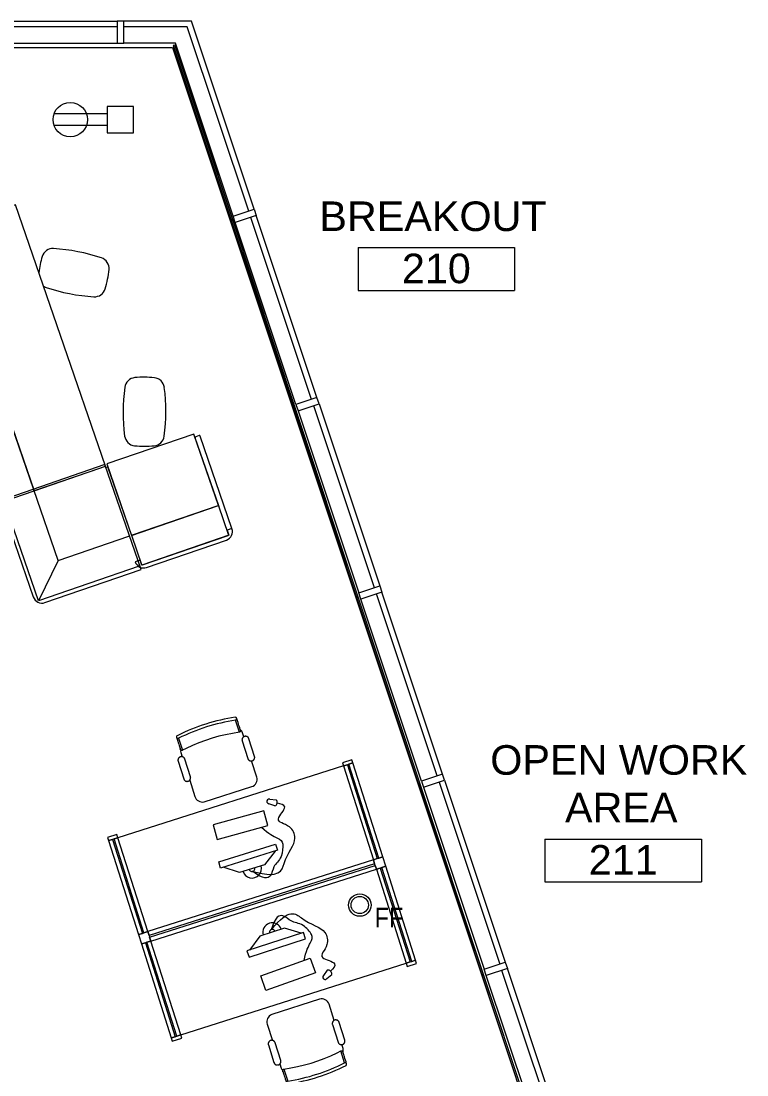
# Model space of a CAD drawing. Header units: inches. Extents: x 1 to 4284, y -575 to 745.
# Drawn here: x 2880 to 3100.9, y 364.3 to 685 of the extents above; entities that cross this region are included whole.
import ezdxf

# ---------------------------------------------------------------- set-up
doc = ezdxf.new("R2010")
doc.units = ezdxf.units.IN
doc.header["$MEASUREMENT"] = 0
for name, color, linetype, lineweight in [('8603 Westwood - 2nd Floor - suite 200 230_dwg', 8, 'Continuous', 9), ('A-ANNO-NOTE', 131, 'Continuous', 20), ('A-AREA-IDEN', 2, 'Continuous', 20), ('A-COLS-EXST', 7, 'Continuous', 9), ('A-GLAZ-CURT', 52, 'Continuous', 9), ('A-GLAZ-EXST', 7, 'Continuous', 9), ('A-GLAZ-SILL-EXST', 7, 'Continuous', 9), ('E-ELEC-FIXT-IDEN', 2, 'Continuous', 9), ('I-FURN', 30, 'Continuous', 9), ('I-FURN-PNLS', 30, 'Continuous', 9)]:
    doc.layers.add(name, color=color, linetype=linetype, lineweight=lineweight)
doc.styles.add('Arial', font='arial.ttf', dxfattribs={"height": 9})
doc.styles.add('Arial_2', font='arial.ttf', dxfattribs={"width": 0.85, "height": 6})

# ---------------------------------------------------------------- blocks, each defined once
blk = doc.blocks.new('8603 Westwood - 2nd Floor - suite 200 230_dwg-2280265-New Construction - Tel_Data_Elec Plan')
at = {"layer": 'A-COLS-EXST', "flags": 128}
blk.add_lwpolyline([(1425.63, 1234), (1417.63, 1234), (1417.63, 1226), (1425.63, 1226)], close=True, dxfattribs=at)
at = {"layer": 'A-GLAZ-EXST'}
for p, q in [((1420.63, 1258.26), (1362.63, 1258.26)), ((1479.78, 1144.87), (1461.32, 1200.26)), ((1480.41, 1142.97), (1498.88, 1087.58)), ((1517.97, 1030.29), (1499.51, 1085.68)), ((1518.61, 1028.39), (1537.07, 973)), ((1556.17, 915.71), (1537.7, 971.1))]:
    blk.add_line(p, q, dxfattribs=at)
at = {"layer": 'A-GLAZ-EXST', "flags": 128}
for points in [[(1422.63, 1253.26), (1422.63, 1260), (1420.63, 1260), (1420.63, 1253.26)], [(1462.34, 1202.71), (1462.98, 1200.81), (1456.57, 1198.68), (1455.94, 1200.58)], [(1482.07, 1143.52), (1481.44, 1145.42), (1475.04, 1143.29), (1475.67, 1141.39)], [(1500.54, 1088.13), (1501.17, 1086.23), (1494.77, 1084.1), (1494.13, 1086)], [(1520.27, 1028.94), (1519.63, 1030.84), (1513.23, 1028.71), (1513.86, 1026.81)], [(1538.73, 973.55), (1539.36, 971.65), (1532.96, 969.52), (1532.33, 971.42)]]:
    blk.add_lwpolyline(points, close=True, dxfattribs=at)
blk.add_lwpolyline([(1460.68, 1202.16), (1441.98, 1258.26), (1422.62, 1258.26)], dxfattribs=at)
at = {"layer": 'A-GLAZ-SILL-EXST'}
for p, q in [((1362.63, 1260), (1420.63, 1260)), ((1362.63, 1253.26), (1420.63, 1253.26)), ((1481.44, 1145.42), (1462.98, 1200.81)), ((1475.04, 1143.29), (1456.57, 1198.68)), ((1482.07, 1143.52), (1500.54, 1088.13)), ((1475.67, 1141.39), (1494.13, 1086)), ((1513.23, 1028.71), (1494.77, 1084.1)), ((1519.63, 1030.84), (1501.17, 1086.23)), ((1513.86, 1026.81), (1532.33, 971.42)), ((1520.27, 1028.94), (1538.73, 973.55)), ((1551.42, 914.13), (1532.96, 969.52)), ((1557.83, 916.26), (1539.36, 971.65))]:
    blk.add_line(p, q, dxfattribs=at)
at = {"layer": 'A-GLAZ-SILL-EXST', "flags": 128}
for points in [[(1462.34, 1202.71), (1443.25, 1260), (1422.62, 1260)], [(1184.13, 1252), (1437.48, 1252), (1539.96, 944.58)], [(1455.94, 1200.58), (1438.38, 1253.26), (1422.62, 1253.26)]]:
    blk.add_lwpolyline(points, dxfattribs=at)
blk = doc.blocks.new('Benching - 6_-0_ bench-2283031-New Construction - Tel_Data_Elec Plan')
at = {"layer": 'I-FURN-PNLS'}
for p, q in [((-0.25, 1.5), (-1.5, 1.5)), ((-1.5, 1.5), (-1.5, -1.5)), ((1.5, 1.5), (0.25, 1.5)), ((73.5, 1.5), (1.5, 1.5)), ((1.5, 1.5), (1.5, 0.25)), ((1.5, 0.25), (1.5, 1.5)), ((73.5, 0.25), (1.5, 0.25)), ((1.5, 0.25), (1.5, -0.25)), ((73.5, 0.25), (73.5, 1.5)), ((74.75, 1.5), (73.5, 1.5)), ((73.5, 1.5), (73.5, 0.25)), ((73.5, -0.25), (73.5, 0.25)), ((76.5, 1.5), (75.25, 1.5)), ((76.5, -1.5), (76.5, 1.5)), ((-0.25, -1.5), (-1.5, -1.5)), ((-1.5, -1.5), (-1.5, -31.5)), ((-1.5, -1.5), (-0.25, -1.5)), ((0.25, -1.5), (-0.25, -1.5)), ((-0.25, -1.5), (-0.25, -31.5)), ((0.25, -31.5), (0.25, -1.5)), ((1.5, -1.5), (0.25, -1.5)), ((0.25, -1.5), (1.5, -1.5)), ((1.5, -0.25), (73.5, -0.25)), ((1.5, -0.25), (1.5, -1.5)), ((1.5, -1.5), (1.5, -0.25)), ((1.5, -31.5), (1.5, -1.5)), ((1.5, -1.5), (73.5, -1.5)), ((73.5, -1.5), (73.5, -0.25)), ((73.5, -0.25), (73.5, -1.5)), ((74.75, -1.5), (73.5, -1.5)), ((73.5, -1.5), (73.5, -31.5)), ((73.5, -1.5), (74.75, -1.5)), ((75.25, -1.5), (74.75, -1.5)), ((74.75, -1.5), (74.75, -31.5)), ((75.25, -31.5), (75.25, -1.5)), ((76.5, -1.5), (75.25, -1.5)), ((75.25, -1.5), (76.5, -1.5)), ((76.5, -31.5), (76.5, -1.5)), ((29.18, -13.12), (33.54, -10.14)), ((33.54, -10.14), (41.43, -10.18)), ((41.43, -10.18), (45.76, -13.21)), ((28.4, -15.12), (28.41, -13.12)), ((46.52, -15.21), (28.4, -15.12)), ((28.41, -13.12), (46.53, -13.21)), ((46.53, -13.21), (46.52, -15.21)), ((28.89, -21.21), (28.72, -25.87)), ((44.88, -21.77), (28.89, -21.21)), ((44.72, -26.43), (44.88, -21.77)), ((25.9, -28.64), (24.09, -27.87)), ((25.04, -26.24), (26.6, -27.43)), ((28.72, -25.87), (44.72, -26.43)), ((-1.5, -31.5), (-0.25, -31.5)), ((-0.25, -31.5), (-1.5, -31.5)), ((-1.5, -31.5), (-1.5, -32.5)), ((-0.25, -31.5), (0.25, -31.5)), ((0.25, -31.5), (1.5, -31.5)), ((1.5, -31.5), (0.25, -31.5)), ((1.5, -32.5), (1.5, -31.5)), ((1.5, -31.5), (73.5, -31.5)), ((73.5, -31.5), (74.75, -31.5)), ((74.75, -31.5), (73.5, -31.5)), ((73.5, -31.5), (73.5, -32.5)), ((74.75, -31.5), (75.25, -31.5)), ((75.25, -31.5), (76.5, -31.5)), ((76.5, -31.5), (75.25, -31.5)), ((76.5, -32.5), (76.5, -31.5)), ((-1.5, -32.5), (1.5, -32.5)), ((45.22, -33.95), (29.97, -33.95)), ((73.5, -32.5), (76.5, -32.5)), ((27.67, -36.25), (27.67, -41.43)), ((47.41, -41.54), (47.41, -36.36)), ((26.4, -42.49), (26.4, -48.1)), ((28.56, -48.1), (28.56, -42.49)), ((46.84, -42.49), (46.84, -48.1)), ((49.01, -48.1), (49.01, -42.49)), ((27.67, -49.16), (27.67, -50.41)), ((28.57, -50.87), (28.57, -54.74)), ((46.74, -54.75), (46.74, -50.89)), ((47.41, -50.41), (47.41, -49.04))]:
    blk.add_line(p, q, dxfattribs=at)
at = {"layer": 'I-FURN-PNLS', "flags": 128}
for points in [[(28.56, -42.49), (28.56, -42.45), (28.56, -42.4), (28.56, -42.36), (28.55, -42.32), (28.54, -42.28), (28.53, -42.23), (28.52, -42.19), (28.51, -42.15), (28.49, -42.11), (28.48, -42.07), (28.46, -42.03), (28.44, -41.99), (28.42, -41.95), (28.4, -41.92), (28.38, -41.88), (28.35, -41.84), (28.32, -41.81), (28.3, -41.78), (28.27, -41.74), (28.24, -41.71), (28.2, -41.68), (28.17, -41.66), (28.14, -41.63), (28.1, -41.6), (28.07, -41.58), (28.03, -41.56), (27.99, -41.54), (27.95, -41.52), (27.91, -41.5), (27.87, -41.48), (27.83, -41.47), (27.79, -41.45), (27.75, -41.44), (27.71, -41.43), (27.67, -41.42), (27.62, -41.42), (27.58, -41.41), (27.54, -41.41), (27.49, -41.41), (27.45, -41.41), (27.41, -41.41), (27.36, -41.41), (27.32, -41.42), (27.28, -41.43), (27.24, -41.44), (27.19, -41.45), (27.15, -41.46), (27.11, -41.47), (27.07, -41.49), (27.03, -41.51), (26.99, -41.52), (26.95, -41.55), (26.92, -41.57), (26.88, -41.59), (26.85, -41.62), (26.81, -41.64), (26.78, -41.67), (26.75, -41.7), (26.71, -41.73), (26.68, -41.76), (26.66, -41.79), (26.63, -41.83), (26.6, -41.86), (26.58, -41.9), (26.55, -41.93), (26.53, -41.97), (26.51, -42.01), (26.49, -42.05), (26.48, -42.09), (26.46, -42.13), (26.45, -42.17), (26.44, -42.21), (26.43, -42.25), (26.42, -42.29), (26.41, -42.34), (26.41, -42.38), (26.4, -42.42), (26.4, -42.47), (26.4, -42.49)], [(49.01, -42.49), (49.01, -42.45), (49.01, -42.4), (49, -42.36), (49, -42.32), (48.99, -42.27), (48.98, -42.23), (48.97, -42.19), (48.96, -42.15), (48.94, -42.11), (48.93, -42.07), (48.91, -42.03), (48.89, -41.99), (48.87, -41.95), (48.85, -41.91), (48.82, -41.88), (48.8, -41.84), (48.77, -41.81), (48.74, -41.78), (48.71, -41.74), (48.68, -41.71), (48.65, -41.68), (48.62, -41.65), (48.58, -41.63), (48.55, -41.6), (48.51, -41.58), (48.48, -41.56), (48.44, -41.53), (48.4, -41.51), (48.36, -41.5), (48.32, -41.48), (48.28, -41.46), (48.24, -41.45), (48.2, -41.44), (48.15, -41.43), (48.11, -41.42), (48.07, -41.42), (48.03, -41.41), (47.98, -41.41), (47.94, -41.41), (47.9, -41.41), (47.85, -41.41), (47.81, -41.41), (47.77, -41.42), (47.72, -41.43), (47.68, -41.43), (47.64, -41.45), (47.6, -41.46), (47.56, -41.47), (47.52, -41.49), (47.48, -41.5), (47.44, -41.52), (47.4, -41.54), (47.36, -41.57), (47.33, -41.59), (47.29, -41.61), (47.26, -41.64), (47.22, -41.67), (47.19, -41.7), (47.16, -41.73), (47.13, -41.76), (47.1, -41.79), (47.07, -41.82), (47.05, -41.86), (47.02, -41.89), (47, -41.93), (46.98, -41.97), (46.96, -42.01), (46.94, -42.05), (46.92, -42.09), (46.91, -42.13), (46.89, -42.17), (46.88, -42.21), (46.87, -42.25), (46.86, -42.29), (46.85, -42.34), (46.85, -42.38), (46.85, -42.42), (46.84, -42.47), (46.84, -42.49)], [(26.4, -48.1), (26.4, -48.14), (26.4, -48.18), (26.41, -48.23), (26.41, -48.27), (26.42, -48.31), (26.43, -48.36), (26.44, -48.4), (26.45, -48.44), (26.47, -48.48), (26.49, -48.52), (26.5, -48.56), (26.52, -48.6), (26.54, -48.64), (26.57, -48.67), (26.59, -48.71), (26.61, -48.74), (26.64, -48.78), (26.67, -48.81), (26.7, -48.84), (26.73, -48.87), (26.76, -48.9), (26.79, -48.93), (26.83, -48.96), (26.86, -48.98), (26.9, -49.01), (26.93, -49.03), (26.97, -49.05), (27.01, -49.07), (27.05, -49.09), (27.09, -49.11), (27.13, -49.12), (27.17, -49.14), (27.21, -49.15), (27.26, -49.16), (27.3, -49.16), (27.34, -49.17), (27.38, -49.18), (27.43, -49.18), (27.47, -49.18), (27.51, -49.18), (27.56, -49.18), (27.6, -49.17), (27.64, -49.17), (27.69, -49.16), (27.73, -49.15), (27.77, -49.14), (27.81, -49.13), (27.85, -49.12), (27.89, -49.1), (27.93, -49.08), (27.97, -49.06), (28.01, -49.04), (28.05, -49.02), (28.08, -49), (28.12, -48.97), (28.15, -48.95), (28.19, -48.92), (28.22, -48.89), (28.25, -48.86), (28.28, -48.83), (28.31, -48.8), (28.34, -48.76), (28.36, -48.73), (28.39, -48.69), (28.41, -48.66), (28.43, -48.62), (28.45, -48.58), (28.47, -48.54), (28.49, -48.5), (28.5, -48.46), (28.52, -48.42), (28.53, -48.38), (28.54, -48.34), (28.55, -48.29), (28.55, -48.25), (28.56, -48.21), (28.56, -48.16), (28.56, -48.12), (28.56, -48.1)], [(46.84, -48.1), (46.84, -48.14), (46.85, -48.19), (46.85, -48.23), (46.86, -48.27), (46.87, -48.31), (46.87, -48.36), (46.89, -48.4), (46.9, -48.44), (46.91, -48.48), (46.93, -48.52), (46.95, -48.56), (46.97, -48.6), (46.99, -48.64), (47.01, -48.67), (47.03, -48.71), (47.06, -48.75), (47.08, -48.78), (47.11, -48.81), (47.14, -48.85), (47.17, -48.88), (47.2, -48.91), (47.24, -48.93), (47.27, -48.96), (47.31, -48.99), (47.34, -49.01), (47.38, -49.03), (47.42, -49.05), (47.46, -49.07), (47.49, -49.09), (47.53, -49.11), (47.58, -49.12), (47.62, -49.14), (47.66, -49.15), (47.7, -49.16), (47.74, -49.17), (47.79, -49.17), (47.83, -49.18), (47.87, -49.18), (47.92, -49.18), (47.96, -49.18), (48, -49.18), (48.05, -49.18), (48.09, -49.17), (48.13, -49.16), (48.17, -49.15), (48.22, -49.14), (48.26, -49.13), (48.3, -49.12), (48.34, -49.1), (48.38, -49.08), (48.42, -49.07), (48.46, -49.04), (48.49, -49.02), (48.53, -49), (48.57, -48.97), (48.6, -48.95), (48.63, -48.92), (48.67, -48.89), (48.7, -48.86), (48.73, -48.83), (48.76, -48.8), (48.78, -48.76), (48.81, -48.73), (48.83, -48.69), (48.86, -48.66), (48.88, -48.62), (48.9, -48.58), (48.92, -48.54), (48.93, -48.5), (48.95, -48.46), (48.96, -48.42), (48.97, -48.38), (48.99, -48.34), (48.99, -48.29), (49, -48.25), (49.01, -48.21), (49.01, -48.17), (49.01, -48.12), (49.01, -48.1)], [(28.06, -51.38), (28.06, -51.36), (28.06, -51.34), (28.07, -51.32), (28.07, -51.3), (28.07, -51.28), (28.08, -51.26), (28.08, -51.24), (28.09, -51.22), (28.1, -51.2), (28.1, -51.18), (28.11, -51.16), (28.12, -51.14), (28.13, -51.13), (28.14, -51.11), (28.15, -51.09), (28.16, -51.08), (28.18, -51.06), (28.19, -51.04), (28.2, -51.03), (28.22, -51.01), (28.23, -51), (28.25, -50.99), (28.26, -50.98), (28.28, -50.96), (28.3, -50.95), (28.31, -50.94), (28.33, -50.93), (28.35, -50.92), (28.37, -50.91), (28.39, -50.91), (28.41, -50.9), (28.42, -50.89), (28.44, -50.89), (28.46, -50.88), (28.48, -50.88), (28.5, -50.88), (28.52, -50.87), (28.54, -50.87), (28.56, -50.87), (28.57, -50.87)], [(28.57, -50.87), (30.67, -51.19), (32.78, -51.43), (34.9, -51.59), (37.02, -51.66), (39.14, -51.64), (41.26, -51.54), (43.38, -51.36), (45.49, -51.09), (46.74, -50.89)], [(46.74, -50.89), (46.76, -50.89), (46.78, -50.89), (46.8, -50.89), (46.82, -50.9), (46.84, -50.9), (46.86, -50.9), (46.88, -50.91), (46.9, -50.91), (46.92, -50.92), (46.94, -50.93), (46.96, -50.94), (46.97, -50.95), (46.99, -50.96), (47.01, -50.97), (47.03, -50.98), (47.04, -50.99), (47.06, -51), (47.07, -51.01), (47.09, -51.03), (47.1, -51.04), (47.12, -51.06), (47.13, -51.07), (47.14, -51.09), (47.16, -51.1), (47.17, -51.12), (47.18, -51.14), (47.19, -51.16), (47.2, -51.17), (47.21, -51.19), (47.21, -51.21), (47.22, -51.23), (47.23, -51.25), (47.23, -51.27), (47.24, -51.29), (47.24, -51.31), (47.24, -51.33), (47.25, -51.35), (47.25, -51.37), (47.25, -51.39), (47.25, -51.4)], [(28.06, -51.58), (28.06, -51.45), (28.06, -51.39), (28.06, -51.38)], [(28.06, -51.38), (28.06, -51.41), (28.06, -51.5), (28.06, -51.65), (28.06, -51.86), (28.06, -52.13), (28.06, -52.47), (28.06, -52.86), (28.06, -53.3), (28.06, -53.81), (28.06, -54.37), (28.06, -54.99), (28.06, -55.19)], [(47.25, -55.21), (47.25, -54.57), (47.25, -53.99), (47.25, -53.47), (47.25, -53), (47.25, -52.6), (47.25, -52.25), (47.25, -51.96), (47.25, -51.73), (47.25, -51.56), (47.25, -51.45), (47.25, -51.4), (47.25, -51.4)], [(47.25, -51.4), (47.25, -51.43), (47.25, -51.52), (47.25, -51.6)]]:
    blk.add_lwpolyline(points, dxfattribs=at)
at = {"layer": 'I-FURN-PNLS'}
for centre, radius, start, end in [((37.48, -10.16), 2.88, 359.7002, 179.7002), ((37.48, -10.16), 0.885, 359.7002, 179.7002), ((25.17, -27.41), 1.17, 96.4899, 203.1791), ((26.32, -28.07), 0.703, 233.6377, 66.0314), ((29.97, -36.25), 2.3, 90, 180), ((44.99, -36.36), 2.42, 0, 84.6807), ((28.99, -50.41), 1.32, 180, 227.8127), ((46.09, -50.41), 1.32, 324.2773, 0)]:
    blk.add_arc(centre, radius, start, end, dxfattribs=at)
for centre, major_axis, ratio, start_param, end_param in [((28.57, -51.58), (0.507, 0), 0.99468, 3.097536, 3.287158), ((46.74, -51.6), (0.507, 0), 0.99468, 0, 0.261799), ((28.57, -55.19), (0.507, 0), 0.899459, 1.570796, 4.369819), ((37.7, -7.69), (54.09, 0), 0.899459, 4.539505, 4.880219), ((37.7, -7.69), (53.09, 0), 0.899459, 4.539475, 4.883411), ((46.74, -55.21), (0.507, 0), 0.899459, 4.712389, 7.853982)]:
    blk.add_ellipse(centre, major_axis=major_axis, ratio=ratio, start_param=start_param, end_param=end_param, dxfattribs=at)
for points, knots in [([(37.46, -9.28), (30.21, -4.5), (27.06, -10.98), (21.49, -13.68), (22.36, -19.81), (27.52, -21.68), (20.87, -24.96), (23.16, -26.31), (24.16, -26.82)], [0, 0, 0, 0, 4.203758, 11.310205, 15.301003, 21.109862, 25.639067, 29.008441, 29.008441, 29.008441, 29.008441]), ([(30.88, -21.28), (29.38, -18.67), (26.77, -16.06), (25.81, -15.1), (27.94, -10.11), (31.08, -9.27), (32.57, -5.78), (35.12, -5.78), (37.55, -9.34)], [0, 0, 0, 0, 0.22393, 0.514942, 0.793465, 1.139785, 1.406318, 1.702385, 1.702385, 1.702385, 1.702385]), ([(30.88, -21.28), (29.38, -18.67), (26.77, -16.06), (25.81, -15.1), (27.94, -10.11), (31.08, -9.27), (32.57, -5.78), (35.12, -5.78), (37.55, -9.34)], [0, 0, 0, 0, 0.22393, 0.514942, 0.793465, 1.139785, 1.406318, 1.702385, 1.702385, 1.702385, 1.702385])]:
    blk.add_open_spline(points, degree=3, knots=knots, dxfattribs=at)
blk = doc.blocks.new('Benching - 6_-0_ bench-2089822-New Construction - Tel_Data_Elec Plan')
at = {"layer": 'I-FURN-PNLS'}
for p, q in [((28.57, 54.74), (28.57, 50.87)), ((46.74, 50.89), (46.74, 54.75)), ((27.67, 50.41), (27.67, 49.16)), ((47.41, 49.04), (47.41, 50.41)), ((26.4, 48.1), (26.4, 42.49)), ((28.56, 42.49), (28.56, 48.1)), ((46.84, 48.1), (46.84, 42.49)), ((49.01, 42.49), (49.01, 48.1)), ((27.67, 41.43), (27.67, 36.25)), ((47.41, 36.36), (47.41, 41.54)), ((1.5, 32.5), (-1.5, 32.5)), ((-1.5, 32.5), (-1.5, 31.5)), ((1.5, 31.5), (1.5, 32.5)), ((29.97, 33.95), (45.22, 33.95)), ((76.5, 32.5), (73.5, 32.5)), ((73.5, 32.5), (73.5, 31.5)), ((76.5, 31.5), (76.5, 32.5)), ((-0.25, 31.5), (-1.5, 31.5)), ((-1.5, 31.5), (-1.5, 1.5)), ((-1.5, 31.5), (-0.25, 31.5)), ((0.25, 31.5), (-0.25, 31.5)), ((-0.25, 31.5), (-0.25, 1.5)), ((0.25, 1.5), (0.25, 31.5)), ((1.5, 31.5), (0.25, 31.5)), ((0.25, 31.5), (1.5, 31.5)), ((1.5, 1.5), (1.5, 31.5)), ((73.5, 31.5), (1.5, 31.5)), ((74.75, 31.5), (73.5, 31.5)), ((73.5, 31.5), (73.5, 1.5)), ((73.5, 31.5), (74.75, 31.5)), ((75.25, 31.5), (74.75, 31.5)), ((74.75, 31.5), (74.75, 1.5)), ((75.25, 1.5), (75.25, 31.5)), ((76.5, 31.5), (75.25, 31.5)), ((75.25, 31.5), (76.5, 31.5)), ((76.5, 1.5), (76.5, 31.5)), ((25.9, 28.64), (24.09, 27.87)), ((25.04, 26.24), (26.6, 27.43)), ((28.72, 25.87), (44.72, 26.43)), ((28.89, 21.21), (28.72, 25.87)), ((44.72, 26.43), (44.88, 21.77)), ((44.88, 21.77), (28.89, 21.21)), ((46.52, 15.21), (28.4, 15.12)), ((28.4, 15.12), (28.41, 13.12)), ((28.41, 13.12), (46.53, 13.21)), ((29.18, 13.12), (33.54, 10.14)), ((41.43, 10.18), (45.76, 13.21)), ((46.53, 13.21), (46.52, 15.21)), ((33.54, 10.14), (41.43, 10.18)), ((-1.5, 1.5), (-0.25, 1.5)), ((-0.25, 1.5), (-1.5, 1.5)), ((-1.5, 1.5), (-1.5, -1.5)), ((-0.25, 1.5), (0.25, 1.5)), ((0.25, 1.5), (1.5, 1.5)), ((1.5, 1.5), (0.25, 1.5)), ((73.5, 1.5), (1.5, 1.5)), ((1.5, 1.5), (1.5, 0.25)), ((1.5, 0.25), (1.5, 1.5)), ((73.5, 0.25), (1.5, 0.25)), ((1.5, 0.25), (1.5, -0.25)), ((73.5, 0.25), (73.5, 1.5)), ((73.5, 1.5), (74.75, 1.5)), ((74.75, 1.5), (73.5, 1.5)), ((73.5, 1.5), (73.5, 0.25)), ((73.5, -0.25), (73.5, 0.25)), ((74.75, 1.5), (75.25, 1.5)), ((75.25, 1.5), (76.5, 1.5)), ((76.5, 1.5), (75.25, 1.5)), ((76.5, -1.5), (76.5, 1.5)), ((-1.5, -1.5), (-0.25, -1.5)), ((0.25, -1.5), (1.5, -1.5)), ((1.5, -0.25), (73.5, -0.25)), ((1.5, -0.25), (1.5, -1.5)), ((1.5, -1.5), (1.5, -0.25)), ((1.5, -1.5), (73.5, -1.5)), ((73.5, -1.5), (73.5, -0.25)), ((73.5, -0.25), (73.5, -1.5)), ((73.5, -1.5), (74.75, -1.5)), ((75.25, -1.5), (76.5, -1.5))]:
    blk.add_line(p, q, dxfattribs=at)
at = {"layer": 'I-FURN-PNLS', "flags": 128}
for points in [[(28.06, 55.19), (28.06, 54.56), (28.06, 53.98), (28.06, 53.45), (28.06, 52.99), (28.06, 52.58), (28.06, 52.23), (28.06, 51.94), (28.06, 51.71), (28.06, 51.54), (28.06, 51.43), (28.06, 51.38), (28.06, 51.38)], [(47.25, 51.4), (47.25, 51.43), (47.25, 51.52), (47.25, 51.67), (47.25, 51.88), (47.25, 52.15), (47.25, 52.48), (47.25, 52.87), (47.25, 53.32), (47.25, 53.83), (47.25, 54.39), (47.25, 55.01), (47.25, 55.21)], [(28.06, 51.38), (28.06, 51.41), (28.06, 51.5), (28.06, 51.58)], [(28.57, 50.87), (28.55, 50.87), (28.53, 50.87), (28.51, 50.88), (28.49, 50.88), (28.47, 50.88), (28.45, 50.89), (28.43, 50.89), (28.41, 50.9), (28.39, 50.9), (28.37, 50.91), (28.35, 50.92), (28.34, 50.93), (28.32, 50.94), (28.3, 50.95), (28.28, 50.96), (28.27, 50.97), (28.25, 50.98), (28.24, 51), (28.22, 51.01), (28.21, 51.03), (28.19, 51.04), (28.18, 51.06), (28.17, 51.07), (28.15, 51.09), (28.14, 51.1), (28.13, 51.12), (28.12, 51.14), (28.11, 51.16), (28.1, 51.18), (28.1, 51.19), (28.09, 51.21), (28.08, 51.23), (28.08, 51.25), (28.07, 51.27), (28.07, 51.29), (28.07, 51.31), (28.06, 51.33), (28.06, 51.35), (28.06, 51.37), (28.06, 51.38)], [(46.74, 50.89), (44.64, 51.21), (42.53, 51.44), (40.41, 51.59), (38.29, 51.66), (36.17, 51.64), (34.05, 51.54), (31.93, 51.35), (29.82, 51.08), (28.57, 50.87)], [(47.25, 51.4), (47.25, 51.38), (47.25, 51.36), (47.24, 51.34), (47.24, 51.32), (47.24, 51.3), (47.23, 51.28), (47.23, 51.26), (47.22, 51.24), (47.22, 51.22), (47.21, 51.2), (47.2, 51.18), (47.19, 51.16), (47.18, 51.14), (47.17, 51.13), (47.16, 51.11), (47.15, 51.09), (47.13, 51.08), (47.12, 51.06), (47.11, 51.05), (47.09, 51.03), (47.08, 51.02), (47.06, 51), (47.05, 50.99), (47.03, 50.98), (47.01, 50.97), (47, 50.96), (46.98, 50.95), (46.96, 50.94), (46.94, 50.93), (46.92, 50.92), (46.91, 50.92), (46.89, 50.91), (46.87, 50.9), (46.85, 50.9), (46.83, 50.9), (46.81, 50.89), (46.79, 50.89), (46.77, 50.89), (46.75, 50.89), (46.74, 50.89)], [(47.25, 51.6), (47.25, 51.47), (47.25, 51.41), (47.25, 51.4)], [(28.56, 48.1), (28.56, 48.14), (28.56, 48.18), (28.56, 48.23), (28.55, 48.27), (28.54, 48.31), (28.53, 48.36), (28.52, 48.4), (28.51, 48.44), (28.49, 48.48), (28.48, 48.52), (28.46, 48.56), (28.44, 48.6), (28.42, 48.64), (28.4, 48.67), (28.38, 48.71), (28.35, 48.74), (28.32, 48.78), (28.3, 48.81), (28.27, 48.84), (28.24, 48.87), (28.2, 48.9), (28.17, 48.93), (28.14, 48.96), (28.1, 48.98), (28.07, 49.01), (28.03, 49.03), (27.99, 49.05), (27.95, 49.07), (27.91, 49.09), (27.87, 49.11), (27.83, 49.12), (27.79, 49.14), (27.75, 49.15), (27.71, 49.16), (27.67, 49.16), (27.62, 49.17), (27.58, 49.18), (27.54, 49.18), (27.49, 49.18), (27.45, 49.18), (27.41, 49.18), (27.36, 49.17), (27.32, 49.17), (27.28, 49.16), (27.24, 49.15), (27.19, 49.14), (27.15, 49.13), (27.11, 49.12), (27.07, 49.1), (27.03, 49.08), (26.99, 49.06), (26.95, 49.04), (26.92, 49.02), (26.88, 49), (26.85, 48.97), (26.81, 48.95), (26.78, 48.92), (26.75, 48.89), (26.71, 48.86), (26.68, 48.83), (26.66, 48.8), (26.63, 48.76), (26.6, 48.73), (26.58, 48.69), (26.55, 48.66), (26.53, 48.62), (26.51, 48.58), (26.49, 48.54), (26.48, 48.5), (26.46, 48.46), (26.45, 48.42), (26.44, 48.38), (26.43, 48.34), (26.42, 48.29), (26.41, 48.25), (26.41, 48.21), (26.4, 48.16), (26.4, 48.12), (26.4, 48.1)], [(49.01, 48.1), (49.01, 48.14), (49.01, 48.19), (49, 48.23), (49, 48.27), (48.99, 48.31), (48.98, 48.36), (48.97, 48.4), (48.96, 48.44), (48.94, 48.48), (48.93, 48.52), (48.91, 48.56), (48.89, 48.6), (48.87, 48.64), (48.85, 48.67), (48.82, 48.71), (48.8, 48.75), (48.77, 48.78), (48.74, 48.81), (48.71, 48.85), (48.68, 48.88), (48.65, 48.91), (48.62, 48.93), (48.58, 48.96), (48.55, 48.99), (48.51, 49.01), (48.48, 49.03), (48.44, 49.05), (48.4, 49.07), (48.36, 49.09), (48.32, 49.11), (48.28, 49.12), (48.24, 49.14), (48.2, 49.15), (48.15, 49.16), (48.11, 49.17), (48.07, 49.17), (48.03, 49.18), (47.98, 49.18), (47.94, 49.18), (47.9, 49.18), (47.85, 49.18), (47.81, 49.18), (47.77, 49.17), (47.72, 49.16), (47.68, 49.15), (47.64, 49.14), (47.6, 49.13), (47.56, 49.12), (47.52, 49.1), (47.48, 49.08), (47.44, 49.07), (47.4, 49.04), (47.36, 49.02), (47.33, 49), (47.29, 48.97), (47.26, 48.95), (47.22, 48.92), (47.19, 48.89), (47.16, 48.86), (47.13, 48.83), (47.1, 48.8), (47.07, 48.76), (47.05, 48.73), (47.02, 48.69), (47, 48.66), (46.98, 48.62), (46.96, 48.58), (46.94, 48.54), (46.92, 48.5), (46.91, 48.46), (46.89, 48.42), (46.88, 48.38), (46.87, 48.34), (46.86, 48.29), (46.85, 48.25), (46.85, 48.21), (46.85, 48.17), (46.84, 48.12), (46.84, 48.1)], [(26.4, 42.49), (26.4, 42.45), (26.4, 42.4), (26.41, 42.36), (26.41, 42.32), (26.42, 42.28), (26.43, 42.23), (26.44, 42.19), (26.45, 42.15), (26.47, 42.11), (26.49, 42.07), (26.5, 42.03), (26.52, 41.99), (26.54, 41.95), (26.57, 41.92), (26.59, 41.88), (26.61, 41.84), (26.64, 41.81), (26.67, 41.78), (26.7, 41.74), (26.73, 41.71), (26.76, 41.68), (26.79, 41.66), (26.83, 41.63), (26.86, 41.6), (26.9, 41.58), (26.93, 41.56), (26.97, 41.54), (27.01, 41.52), (27.05, 41.5), (27.09, 41.48), (27.13, 41.47), (27.17, 41.45), (27.21, 41.44), (27.26, 41.43), (27.3, 41.42), (27.34, 41.42), (27.38, 41.41), (27.43, 41.41), (27.47, 41.41), (27.51, 41.41), (27.56, 41.41), (27.6, 41.41), (27.64, 41.42), (27.69, 41.43), (27.73, 41.44), (27.77, 41.45), (27.81, 41.46), (27.85, 41.47), (27.89, 41.49), (27.93, 41.51), (27.97, 41.52), (28.01, 41.55), (28.05, 41.57), (28.08, 41.59), (28.12, 41.62), (28.15, 41.64), (28.19, 41.67), (28.22, 41.7), (28.25, 41.73), (28.28, 41.76), (28.31, 41.79), (28.34, 41.83), (28.36, 41.86), (28.39, 41.9), (28.41, 41.93), (28.43, 41.97), (28.45, 42.01), (28.47, 42.05), (28.49, 42.09), (28.5, 42.13), (28.52, 42.17), (28.53, 42.21), (28.54, 42.25), (28.55, 42.29), (28.55, 42.34), (28.56, 42.38), (28.56, 42.42), (28.56, 42.47), (28.56, 42.49)], [(46.84, 42.49), (46.84, 42.45), (46.85, 42.4), (46.85, 42.36), (46.86, 42.32), (46.87, 42.27), (46.87, 42.23), (46.89, 42.19), (46.9, 42.15), (46.91, 42.11), (46.93, 42.07), (46.95, 42.03), (46.97, 41.99), (46.99, 41.95), (47.01, 41.91), (47.03, 41.88), (47.06, 41.84), (47.08, 41.81), (47.11, 41.78), (47.14, 41.74), (47.17, 41.71), (47.2, 41.68), (47.24, 41.65), (47.27, 41.63), (47.31, 41.6), (47.34, 41.58), (47.38, 41.56), (47.42, 41.53), (47.46, 41.51), (47.49, 41.5), (47.53, 41.48), (47.58, 41.46), (47.62, 41.45), (47.66, 41.44), (47.7, 41.43), (47.74, 41.42), (47.79, 41.42), (47.83, 41.41), (47.87, 41.41), (47.92, 41.41), (47.96, 41.41), (48, 41.41), (48.05, 41.41), (48.09, 41.42), (48.13, 41.43), (48.17, 41.43), (48.22, 41.45), (48.26, 41.46), (48.3, 41.47), (48.34, 41.49), (48.38, 41.5), (48.42, 41.52), (48.46, 41.54), (48.49, 41.57), (48.53, 41.59), (48.57, 41.61), (48.6, 41.64), (48.63, 41.67), (48.67, 41.7), (48.7, 41.73), (48.73, 41.76), (48.76, 41.79), (48.78, 41.82), (48.81, 41.86), (48.83, 41.89), (48.86, 41.93), (48.88, 41.97), (48.9, 42.01), (48.92, 42.05), (48.93, 42.09), (48.95, 42.13), (48.96, 42.17), (48.97, 42.21), (48.99, 42.25), (48.99, 42.29), (49, 42.34), (49.01, 42.38), (49.01, 42.42), (49.01, 42.47), (49.01, 42.49)]]:
    blk.add_lwpolyline(points, dxfattribs=at)
at = {"layer": 'I-FURN-PNLS'}
for centre, radius, start, end in [((28.99, 50.41), 1.32, 132.1873, 180), ((46.09, 50.41), 1.32, 360, 35.7227), ((29.97, 36.25), 2.3, 180, 270), ((44.99, 36.36), 2.42, 275.3193, 360), ((25.17, 27.41), 1.17, 156.8209, 263.5101), ((26.32, 28.07), 0.703, 293.9686, 126.3623), ((37.48, 10.16), 2.88, 180.2998, 0.2998), ((37.48, 10.16), 0.885, 180.2998, 0.2998)]:
    blk.add_arc(centre, radius, start, end, dxfattribs=at)
for centre, major_axis, ratio, start_param, end_param in [((28.57, 55.19), (0.507, 0), 0.899459, 1.913366, 4.712389), ((37.7, 7.69), (54.09, 0), 0.899459, 1.402966, 1.74368), ((37.7, 7.69), (53.09, 0), 0.899459, 1.399774, 1.74371), ((46.74, 55.21), (-0.507, 0), 0.899459, 1.570796, 4.712389), ((28.57, 51.58), (0.507, 0), 0.99468, 2.996027, 3.185649), ((46.74, 51.6), (-0.507, 0), 0.99468, 2.879793, 3.141593)]:
    blk.add_ellipse(centre, major_axis=major_axis, ratio=ratio, start_param=start_param, end_param=end_param, dxfattribs=at)
for points, knots in [([(37.46, 9.28), (30.21, 4.5), (27.06, 10.98), (21.49, 13.68), (22.36, 19.81), (27.52, 21.68), (20.87, 24.96), (23.16, 26.31), (24.16, 26.82)], [0, 0, 0, 0, 4.203758, 11.310205, 15.301003, 21.109862, 25.639067, 29.008441, 29.008441, 29.008441, 29.008441]), ([(30.88, 21.28), (29.38, 18.67), (26.77, 16.06), (25.81, 15.1), (27.94, 10.11), (31.08, 9.27), (32.57, 5.78), (35.12, 5.78), (37.55, 9.34)], [0, 0, 0, 0, 0.22393, 0.514942, 0.793465, 1.139785, 1.406318, 1.702385, 1.702385, 1.702385, 1.702385]), ([(30.88, 21.28), (29.38, 18.67), (26.77, 16.06), (25.81, 15.1), (27.94, 10.11), (31.08, 9.27), (32.57, 5.78), (35.12, 5.78), (37.55, 9.34)], [0, 0, 0, 0, 0.22393, 0.514942, 0.793465, 1.139785, 1.406318, 1.702385, 1.702385, 1.702385, 1.702385])]:
    blk.add_open_spline(points, degree=3, knots=knots, dxfattribs=at)
blk = doc.blocks.new('Seating - Lounge - Gaia Sectional Corner Unit - Bernhardt - Corner Unit - 2250-1843199-New Construction - Tel_Data_Elec Plan')
at = {"layer": 'I-FURN'}
for p, q in [((16.87, 16.87), (-14.11, 16.87)), ((16.87, -16.86), (16.87, 16.87)), ((-16.87, 14.1), (-16.87, -16.86)), ((-15.71, 15.72), (16.62, 15.72)), ((-6.12, 6.12), (-15.71, 15.72)), ((-15.71, -16.61), (-15.71, 15.72)), ((-6.12, 6.12), (16.62, 6.12)), ((-6.12, 6.12), (-6.12, -16.61)), ((-16.87, -16.86), (16.87, -16.86))]:
    blk.add_line(p, q, dxfattribs=at)
for centre, radius, start, end in [((-14.11, 14.11), 2.76, 90, 180.124), ((16.62, 15.47), 0.25, 0, 90), ((16.62, 6.37), 0.25, 270, 0), ((-15.46, -16.61), 0.25, 180, 270), ((-6.37, -16.61), 0.25, 270, 360)]:
    blk.add_arc(centre, radius, start, end, dxfattribs=at)
blk = doc.blocks.new('Seating - Lounge - Gaia Sectional - Bernhardt - Low Arm Right - 3 Seat-1841795-New Construction - Tel_Data_Elec Plan')
at = {"layer": 'I-FURN'}
for p, q in [((-42.05, 16.87), (-42.05, 15.71)), ((40.88, 16.87), (-42.05, 16.87)), ((-42.05, 15.71), (42.05, 15.71)), ((-42.05, 15.46), (-42.05, 6.37)), ((-14.3, 15.71), (-41.8, 15.71)), ((-14.05, 15.46), (-14.05, 6.37)), ((-14.05, 6.37), (-14.05, 15.46)), ((13.7, 15.71), (-13.8, 15.71)), ((13.95, 15.46), (13.95, 6.37)), ((13.95, 6.37), (13.95, 15.46)), ((41.7, 15.71), (14.2, 15.71)), ((41.95, 6.37), (41.95, 15.46)), ((42.05, 15.71), (42.05, 14.11)), ((42.05, 14.11), (43.63, 14.11)), ((42.05, 14.11), (42.05, 6.12)), ((42.05, 14.11), (42.05, 6.12)), ((43.62, -15.69), (43.62, 14.11)), ((-42.05, 6.26), (-42.05, -15.66)), ((42.05, 6.12), (-42.05, 6.12)), ((-42.05, 6.12), (-42.05, -16.87)), ((-41.8, 6.12), (-14.3, 6.12)), ((-13.8, 6.12), (13.7, 6.12)), ((14.2, 6.12), (41.7, 6.12)), ((42.05, 6.26), (42.05, -15.66)), ((42.05, -16.87), (42.05, 6.12)), ((42.3, -15.91), (43.41, -15.91)), ((-42.05, -16.87), (42.05, -16.87))]:
    blk.add_line(p, q, dxfattribs=at)
for centre, radius, start, end in [((40.88, 14.11), 2.76, 360, 90), ((-41.8, 15.46), 0.25, 90, 180), ((-14.3, 15.46), 0.25, 360, 90), ((-13.8, 15.46), 0.25, 90, 180), ((13.7, 15.46), 0.25, 360, 90), ((14.2, 15.46), 0.25, 90, 180), ((41.7, 15.46), 0.25, 360, 90), ((-41.8, 6.37), 0.25, 180, 270), ((-14.3, 6.37), 0.25, 270, 0), ((-13.8, 6.37), 0.25, 180, 270), ((13.7, 6.37), 0.25, 270, 0), ((14.2, 6.37), 0.25, 180, 270), ((41.7, 6.37), 0.25, 270, 0), ((42.3, -15.66), 0.25, 180, 270), ((42.3, -15.66), 0.25, 180, 270), ((43.41, -15.69), 0.219, 270, 0)]:
    blk.add_arc(centre, radius, start, end, dxfattribs=at)
blk = doc.blocks.new('Seating - Lounge - Gaia Couch - Bernhardt - Low Arm - 1 Seat-1833554-New Construction - Tel_Data_Elec Plan')
at = {"layer": 'I-FURN'}
for p, q in [((12.86, 16.87), (-12.86, 16.87)), ((-15.56, 14.11), (-13.99, 14.11)), ((-15.56, 14.11), (-15.56, -15.69)), ((-13.99, 14.11), (-13.99, 15.71)), ((-13.99, 15.71), (13.99, 15.71)), ((-13.99, 15.46), (-13.99, 6.37)), ((13.76, 15.71), (-13.74, 15.71)), ((13.99, 15.71), (13.99, 14.11)), ((13.99, 14.11), (15.56, 14.11)), ((14.01, 6.37), (14.01, 15.46)), ((-13.99, 6.13), (-13.99, 6.37)), ((-13.99, 6.37), (-13.99, 6.13)), ((-13.99, 6.26), (-13.99, -15.66)), ((13.99, 6.13), (-13.99, 6.13)), ((-13.99, 6.13), (-13.99, -16.87)), ((-13.74, 6.12), (13.76, 6.12)), ((13.99, 6.28), (13.99, 6.13)), ((13.99, 6.28), (13.99, 6.13)), ((13.99, 6.26), (13.99, -15.66)), ((13.99, -16.87), (13.99, 6.13)), ((-15.34, -15.91), (-14.24, -15.91)), ((14.24, -15.91), (14.63, -15.91)), ((-13.99, -16.87), (13.99, -16.87))]:
    blk.add_line(p, q, dxfattribs=at)
for centre, radius, start, end in [((-12.81, 14.11), 2.76, 91.0212, 180), ((12.81, 14.11), 2.76, 359.9996, 88.9788), ((-13.74, 15.46), 0.25, 90, 180), ((13.76, 15.46), 0.25, 360, 90), ((-13.74, 6.37), 0.25, 180, 270), ((13.76, 6.37), 0.25, 270, 0), ((-15.34, -15.69), 0.219, 180, 270), ((-14.24, -15.66), 0.25, 270, 360), ((-14.24, -15.66), 0.25, 270, 0), ((14.24, -15.66), 0.25, 180, 270), ((14.24, -15.66), 0.25, 180, 270)]:
    blk.add_arc(centre, radius, start, end, dxfattribs=at)
blk = doc.blocks.new('Haworth_Pip_Table - 13d 21w 26h-2356360-New Construction - Tel_Data_Elec Plan')
at = {"layer": 'I-FURN'}
for centre, radius, start, end in [((-7.21, 3.9), 3.4, 97.4567, 174.3916), ((-0.24, -49.37), 57.12, 82.5433, 97.4567), ((6.74, 3.9), 3.4, 5.6084, 82.5433), ((19.75, 1.25), 30.49, 174.3916, 183.8226), ((-20.22, 1.25), 30.49, 354.3916, 5.6084), ((6.74, -1.4), 3.4, 277.4567, 354.3916), ((-7.21, -1.4), 3.4, 247.7644, 262.5433), ((-0.24, 51.87), 57.12, 262.5433, 277.4567)]:
    blk.add_arc(centre, radius, start, end, dxfattribs=at)
blk = doc.blocks.new('Haworth_Pip_Table - 13d 21w 26h-V8-New Construction - Tel_Data_Elec Plan')
at = {"layer": 'I-FURN'}
for centre, radius, start, end in [((-7.21, 3.9), 3.4, 97.4567, 174.3916), ((-0.24, -49.37), 57.12, 82.5433, 97.4567), ((6.74, 3.9), 3.4, 5.6084, 82.5433), ((19.75, 1.25), 30.49, 174.3916, 185.6084), ((-20.22, 1.25), 30.49, 354.3916, 5.6084), ((-7.21, -1.4), 3.4, 185.6084, 262.5433), ((6.74, -1.4), 3.4, 277.4567, 354.3916), ((-0.24, 51.87), 57.12, 262.5433, 277.4567)]:
    blk.add_arc(centre, radius, start, end, dxfattribs=at)
blk = doc.blocks.new('System Panel - Glazed-2449500-New Construction - Tel_Data_Elec Plan')
at = {"layer": 'A-GLAZ-CURT', "color": 250, "lineweight": 20}
for p, q in [((28, 0.25), (-28, 0.25)), ((-28, 0.25), (-28, -0.25)), ((28, -0.25), (28, 0.25)), ((-28, -0.25), (28, -0.25))]:
    blk.add_line(p, q, dxfattribs=at)
blk = doc.blocks.new('System Panel - Glazed-2555782-New Construction - Tel_Data_Elec Plan')
at = {"layer": 'A-GLAZ-CURT', "color": 250, "lineweight": 20}
for p, q in [((30.5, 0.25), (-30.5, 0.25)), ((-30.5, 0.25), (-30.5, -0.25)), ((30.5, -0.25), (30.5, 0.25)), ((-30.5, -0.25), (30.5, -0.25))]:
    blk.add_line(p, q, dxfattribs=at)
blk = doc.blocks.new('System Panel - Glazed-V44-New Construction - Tel_Data_Elec Plan')
at = {"layer": 'A-GLAZ-CURT', "color": 250, "lineweight": 20}
for p, q in [((30, 0.25), (-30, 0.25)), ((-30, 0.25), (-30, -0.25)), ((30, -0.25), (30, 0.25)), ((-30, -0.25), (30, -0.25))]:
    blk.add_line(p, q, dxfattribs=at)
blk = doc.blocks.new('System Panel - Glazed-V45-New Construction - Tel_Data_Elec Plan')
at = {"layer": 'A-GLAZ-CURT', "color": 250, "lineweight": 20}
for p, q in [((18.44, 0.25), (-30, 0.25)), ((-30, 0.25), (-30, -0.25)), ((30, 0.25), (19.39, 0.25)), ((30, -0.25), (30, 0.25)), ((-30, -0.25), (18.16, -0.25)), ((19.98, -0.25), (30, -0.25))]:
    blk.add_line(p, q, dxfattribs=at)
blk = doc.blocks.new('FORM Room Tag - Name _ Number-2260771-New Construction - Tel_Data_Elec Plan')
at = {"layer": 'A-AREA-IDEN'}
for p, q in [((-0.2444, -0.0231), (-0.2444, -0.1589)), ((-0.2444, -0.0231), (0.2515, -0.0231)), ((0.2515, -0.0231), (0.2515, -0.1589)), ((-0.2444, -0.1589), (0.2515, -0.1589))]:
    blk.add_line(p, q, dxfattribs=at)

msp = doc.modelspace()

# ---------------------------------------------------------------- linework, layer by layer
at = {"layer": 'A-ANNO-NOTE'}
for p, q in [((2906.25, 656.78), (2890.05, 656.78)), ((2906.25, 653.29), (2890.05, 653.29))]:
    msp.add_line(p, q, dxfattribs=at)
for centre, radius in [((2895, 655.04), 5.25), ((2983.08, 416.03), 3.42), ((2983.08, 416.03), 2.62)]:
    msp.add_circle(centre, radius, dxfattribs=at)

# ---------------------------------------------------------------- block references
at = {"layer": '8603 Westwood - 2nd Floor - suite 200 230_dwg', "color": 7}
msp.add_blockref('8603 Westwood - 2nd Floor - suite 200 230_dwg-2280265-New Construction - Tel_Data_Elec Plan', (1488.62, -574.96), dxfattribs=at)
at = {"layer": 'A-AREA-IDEN', "xscale": 95.99999999999994, "yscale": 95.99999999999994, "zscale": 95.99999999999994}
for p in [(3006.05, 618.31), (3062.89, 438.33)]:
    msp.add_blockref('FORM Room Tag - Name _ Number-2260771-New Construction - Tel_Data_Elec Plan', p, dxfattribs=at)
at = {"layer": 'A-GLAZ-CURT', "rotation": 288.3687375540642}
for name, p in [('System Panel - Glazed-2449500-New Construction - Tel_Data_Elec Plan', (2935.38, 651.09)), ('System Panel - Glazed-2555782-New Construction - Tel_Data_Elec Plan', (2953.81, 595.57)), ('System Panel - Glazed-V44-New Construction - Tel_Data_Elec Plan', (2972.88, 538.16)), ('System Panel - Glazed-V44-New Construction - Tel_Data_Elec Plan', (2991.78, 481.21)), ('System Panel - Glazed-2555782-New Construction - Tel_Data_Elec Plan', (3010.85, 423.79)), ('System Panel - Glazed-V45-New Construction - Tel_Data_Elec Plan', (3029.92, 366.38))]:
    msp.add_blockref(name, p, dxfattribs=at)
at = {"layer": 'I-FURN'}
for name, p, rotation in [('Seating - Lounge - Gaia Sectional - Bernhardt - Low Arm Right - 3 Seat-1841795-New Construction - Tel_Data_Elec Plan', (2876.09, 583.85), 108.9999999999991), ('Haworth_Pip_Table - 13d 21w 26h-2356360-New Construction - Tel_Data_Elec Plan', (2896.04, 607.2), 348.9999999999994), ('Haworth_Pip_Table - 13d 21w 26h-V8-New Construction - Tel_Data_Elec Plan', (2916.33, 565.92), 269.8565264231472), ('Seating - Lounge - Gaia Couch - Bernhardt - Low Arm - 1 Seat-1833554-New Construction - Tel_Data_Elec Plan', (2924.89, 538.86), 198.9999999999993), ('Seating - Lounge - Gaia Sectional Corner Unit - Bernhardt - Corner Unit - 2250-1843199-New Construction - Tel_Data_Elec Plan', (2895.11, 528.61), 108.9999999999995)]:
    msp.add_blockref(name, p, dxfattribs=dict(at, rotation=rotation))
at = {"layer": 'I-FURN-PNLS'}
for name, rotation in [('Benching - 6_-0_ bench-2283031-New Construction - Tel_Data_Elec Plan', 197.6469056744928), ('Benching - 6_-0_ bench-2089822-New Construction - Tel_Data_Elec Plan', 197.646905674493)]:
    msp.add_blockref(name, (2989.1, 428.79), dxfattribs=dict(at, rotation=rotation))

# ---------------------------------------------------------------- texts
at = {"layer": 'A-AREA-IDEN', "lineweight": 9, "char_height": 9, "attachment_point": 1, "style": 'Arial'}
for s, insert, width in [('BREAKOUT', (2970.79, 630.14), 85.143), ('210', (2995.9, 614.26), 25.452), ('OPEN WORK', (3022.78, 464.68), 96.96), ('AREA', (3045.53, 450.18), 42.117), ('211', (3052.75, 434.28), 25.452)]:
    msp.add_mtext(s, dxfattribs=dict(at, insert=insert, width=width))
at = {"layer": 'E-ELEC-FIXT-IDEN', "insert": (2987.62, 415.19), "char_height": 6, "width": 10.8171, "attachment_point": 1, "style": 'Arial_2'}
msp.add_mtext('FF', dxfattribs=at)

doc.saveas('drawing.dxf')
